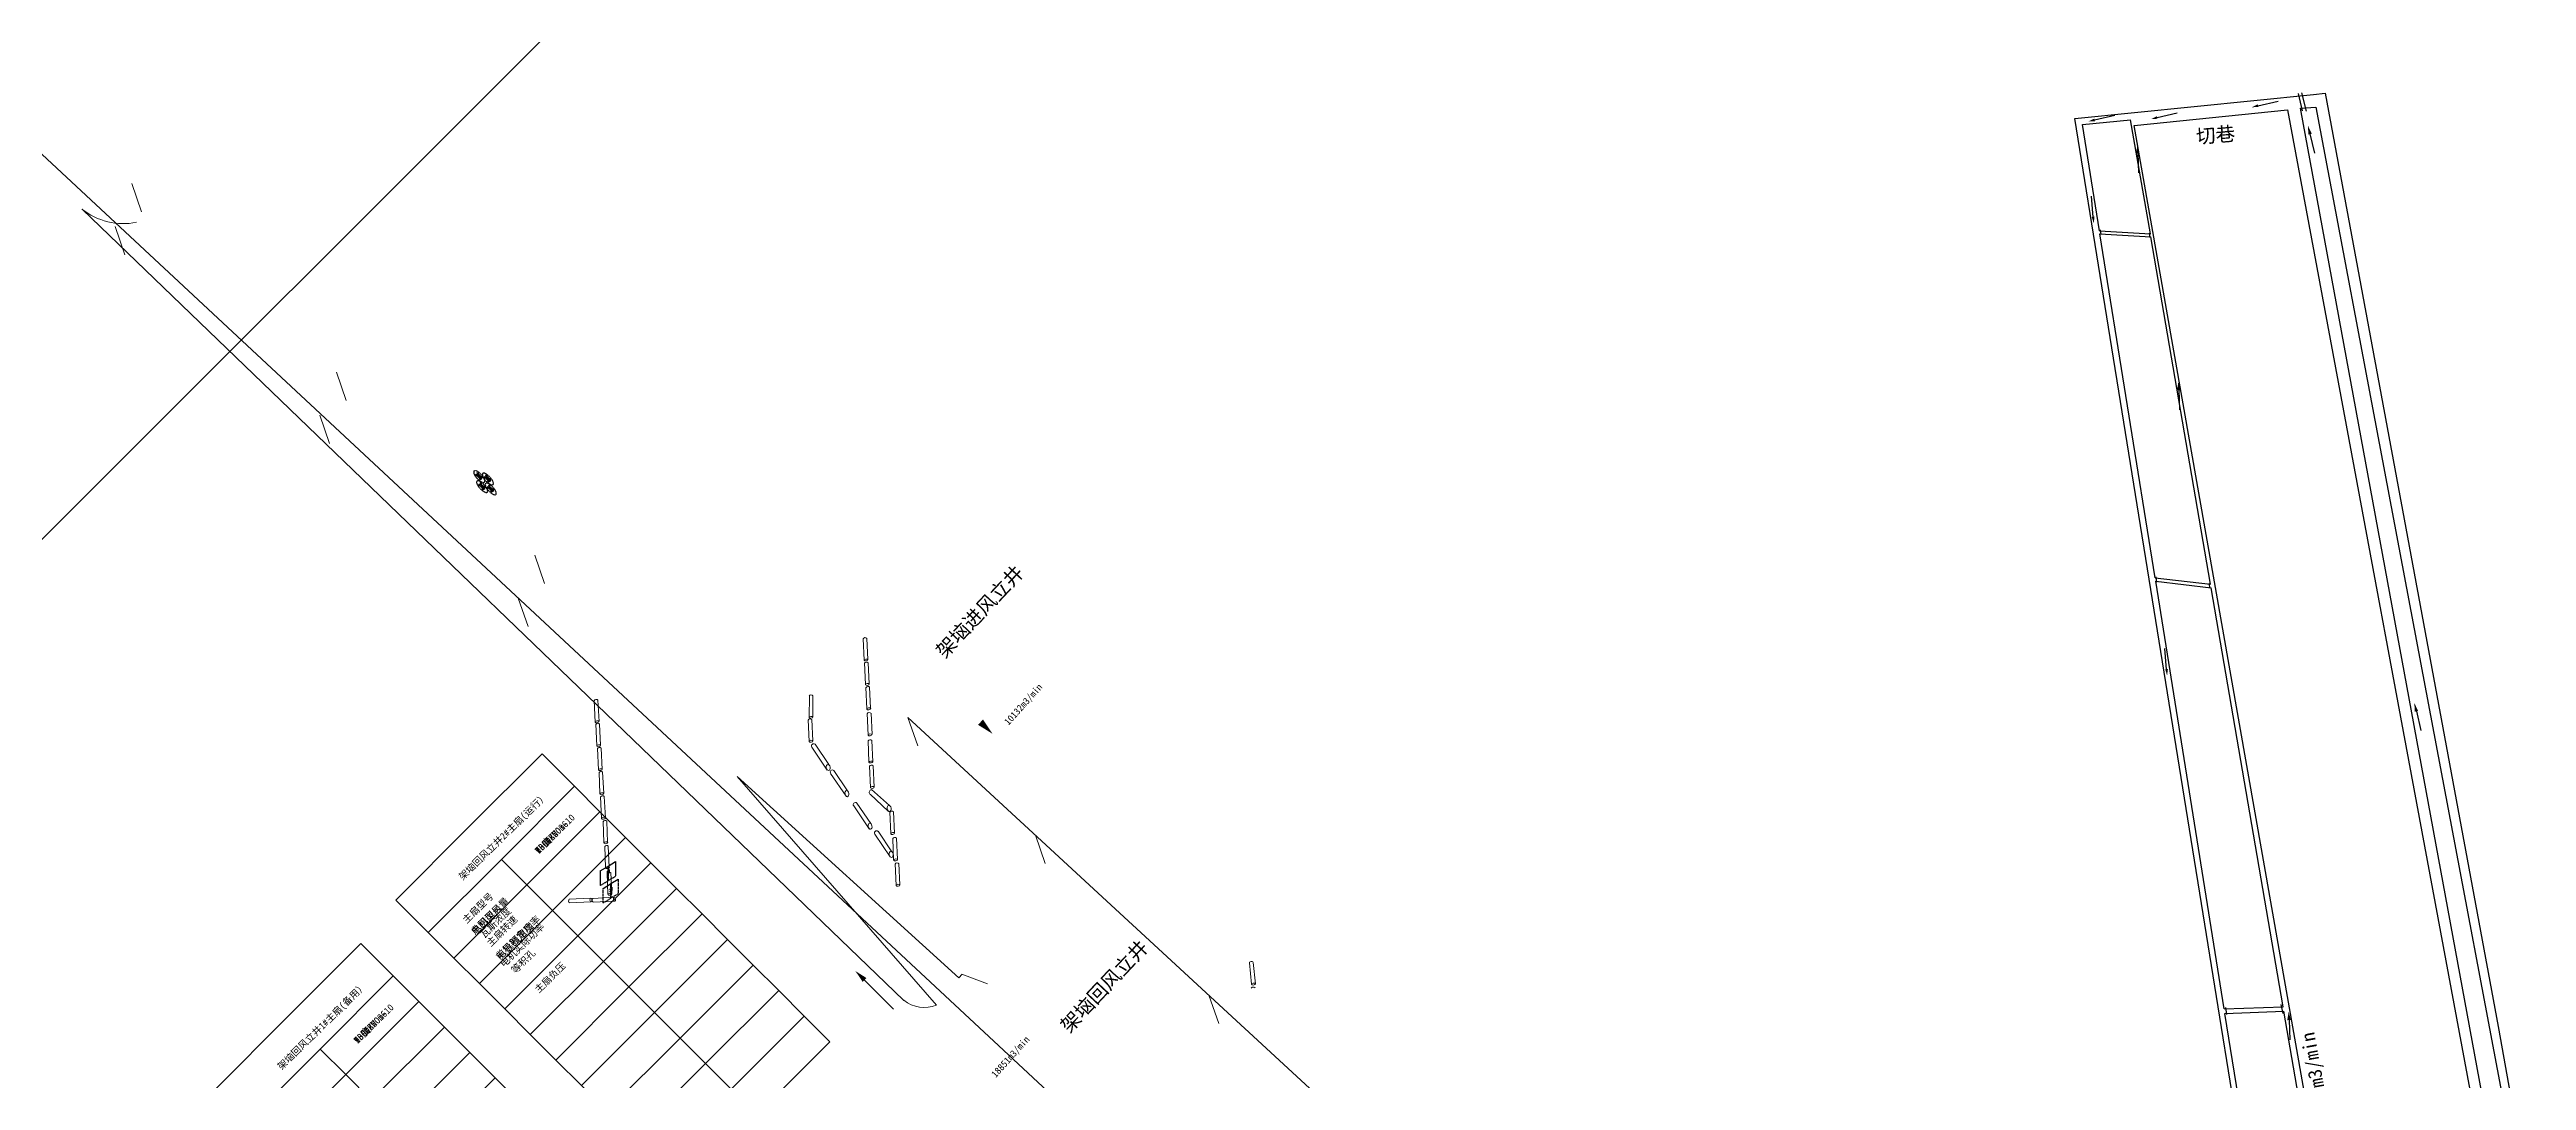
# Model space of a CAD drawing. Header units: millimetres. Extents: x 19725493 to 39459123, y 4133135 to 8271895.
# Drawn here: x 19727475 to 19728997, y 4135778 to 4136411 of the extents above; entities that cross this region are included whole.
import ezdxf

# ---------------------------------------------------------------- set-up
doc = ezdxf.new("R2010")
doc.units = ezdxf.units.MM
doc.linetypes.add('HIDDENX2', pattern=[0.75, 0.5, -0.25])
for name, color, linetype in [('2m等高线', 37, 'Continuous'), ('图符号', 90, 'Continuous'), ('次要巷道', 7, 'Continuous'), ('次要巷道注记', 7, 'Continuous'), ('竖井', 7, 'Continuous')]:
    doc.layers.add(name, color=color, linetype=linetype)
doc.styles.add('宋体', font='')
doc.styles.get('宋体').set_extended_font_data('SimSun')
doc.linetypes.add('井田边界线', pattern='A,40,-2,[133,煤矿线型.shx,S=1,R=0,X=0,Y=0],-4', length=46)

# ---------------------------------------------------------------- blocks, each defined once
blk = doc.blocks.new('*T2')
at = {"color": 0, "lineweight": -2}
for p, q in [((44.9, 44.9), (89.8, 89.8)), ((89.8, 89.8), (109.7, 69.9)), ((64.8, 25), (109.7, 69.9)), ((109.7, 69.9), (125.4, 54.2)), ((80.5, 9.3), (125.4, 54.2)), ((125.4, 54.2), (141.1, 38.5)), ((0, 0), (44.9, 44.9)), ((96.2, -6.4), (141.1, 38.5)), ((141.1, 38.5), (156.7, 22.9)), ((19.9, -19.9), (64.8, 25)), ((64.8, 25), (80.5, 9.3)), ((111.8, -22), (156.7, 22.9)), ((156.7, 22.9), (172.4, 7.2)), ((0, 0), (19.9, -19.9)), ((35.6, -35.6), (80.5, 9.3)), ((80.5, 9.3), (96.2, -6.4)), ((127.5, -37.7), (172.4, 7.2)), ((172.4, 7.2), (188.1, -8.5)), ((51.3, -51.3), (96.2, -6.4)), ((96.2, -6.4), (111.8, -22)), ((143.2, -53.4), (188.1, -8.5)), ((188.1, -8.5), (203.8, -24.2)), ((19.9, -19.9), (35.6, -35.6)), ((66.9, -66.9), (111.8, -22)), ((111.8, -22), (127.5, -37.7)), ((158.9, -69.1), (203.8, -24.2)), ((203.8, -24.2), (219.5, -39.9)), ((35.6, -35.6), (51.3, -51.3)), ((82.6, -82.6), (127.5, -37.7)), ((127.5, -37.7), (143.2, -53.4)), ((174.6, -84.8), (219.5, -39.9)), ((219.5, -39.9), (235.2, -55.6)), ((51.3, -51.3), (66.9, -66.9)), ((98.3, -98.3), (143.2, -53.4)), ((143.2, -53.4), (158.9, -69.1)), ((190.3, -100.5), (235.2, -55.6)), ((235.2, -55.6), (250.9, -71.3)), ((66.9, -66.9), (82.6, -82.6)), ((114, -114), (158.9, -69.1)), ((158.9, -69.1), (174.6, -84.8)), ((206, -116.2), (250.9, -71.3)), ((250.9, -71.3), (266.6, -87)), ((82.6, -82.6), (98.3, -98.3)), ((129.7, -129.7), (174.6, -84.8)), ((174.6, -84.8), (190.3, -100.5)), ((221.7, -131.9), (266.6, -87)), ((98.3, -98.3), (114, -114)), ((145.4, -145.4), (190.3, -100.5)), ((190.3, -100.5), (206, -116.2)), ((114, -114), (129.7, -129.7)), ((161.1, -161.1), (206, -116.2)), ((206, -116.2), (221.7, -131.9)), ((129.7, -129.7), (145.4, -145.4)), ((176.8, -176.8), (221.7, -131.9)), ((145.4, -145.4), (161.1, -161.1)), ((161.1, -161.1), (176.8, -176.8))]:
    blk.add_line(p, q, dxfattribs=at)
blk = doc.blocks.new('*T3')
at = {"color": 0, "lineweight": -2}
for p, q in [((44.9, 44.9), (89.8, 89.8)), ((89.8, 89.8), (109.7, 69.9)), ((64.8, 25), (109.7, 69.9)), ((109.7, 69.9), (125.4, 54.2)), ((80.5, 9.3), (125.4, 54.2)), ((125.4, 54.2), (141.1, 38.5)), ((0, 0), (44.9, 44.9)), ((96.2, -6.4), (141.1, 38.5)), ((141.1, 38.5), (156.7, 22.9)), ((19.9, -19.9), (64.8, 25)), ((64.8, 25), (80.5, 9.3)), ((111.8, -22), (156.7, 22.9)), ((156.7, 22.9), (172.4, 7.2)), ((0, 0), (19.9, -19.9)), ((35.6, -35.6), (80.5, 9.3)), ((80.5, 9.3), (96.2, -6.4)), ((127.5, -37.7), (172.4, 7.2)), ((172.4, 7.2), (188.1, -8.5)), ((51.3, -51.3), (96.2, -6.4)), ((96.2, -6.4), (111.8, -22)), ((143.2, -53.4), (188.1, -8.5)), ((188.1, -8.5), (203.8, -24.2)), ((19.9, -19.9), (35.6, -35.6)), ((66.9, -66.9), (111.8, -22)), ((111.8, -22), (127.5, -37.7)), ((158.9, -69.1), (203.8, -24.2)), ((203.8, -24.2), (219.5, -39.9)), ((35.6, -35.6), (51.3, -51.3)), ((82.6, -82.6), (127.5, -37.7)), ((127.5, -37.7), (143.2, -53.4)), ((174.6, -84.8), (219.5, -39.9)), ((219.5, -39.9), (235.2, -55.6)), ((51.3, -51.3), (66.9, -66.9)), ((98.3, -98.3), (143.2, -53.4)), ((143.2, -53.4), (158.9, -69.1)), ((190.3, -100.5), (235.2, -55.6)), ((235.2, -55.6), (250.9, -71.3)), ((66.9, -66.9), (82.6, -82.6)), ((114, -114), (158.9, -69.1)), ((158.9, -69.1), (174.6, -84.8)), ((206, -116.2), (250.9, -71.3)), ((250.9, -71.3), (266.6, -87)), ((82.6, -82.6), (98.3, -98.3)), ((129.7, -129.7), (174.6, -84.8)), ((174.6, -84.8), (190.3, -100.5)), ((221.7, -131.9), (266.6, -87)), ((98.3, -98.3), (114, -114)), ((145.4, -145.4), (190.3, -100.5)), ((190.3, -100.5), (206, -116.2)), ((114, -114), (129.7, -129.7)), ((161.1, -161.1), (206, -116.2)), ((206, -116.2), (221.7, -131.9)), ((129.7, -129.7), (145.4, -145.4)), ((176.8, -176.8), (221.7, -131.9)), ((145.4, -145.4), (161.1, -161.1)), ((161.1, -161.1), (176.8, -176.8))]:
    blk.add_line(p, q, dxfattribs=at)

msp = doc.modelspace()

# ---------------------------------------------------------------- hatches: boundary and pattern name
at = {"ltscale": 6}
for points in [[(19728731.9, 4136367.2), (19728731.5, 4136368.8), (19728727.8, 4136367.1)], [(19728770.3, 4136368.7), (19728769.9, 4136370.3), (19728766.3, 4136368.5)], [(19728832.3, 4136375.9), (19728831.9, 4136377.6), (19728828.2, 4136375.8)], [(19728731.6, 4136308.5), (19728729.9, 4136308.4), (19728731.1, 4136304.5)], [(19728776.7, 4136030.7), (19728775, 4136030.5), (19728776.2, 4136026.7)], [(19727974.9, 4135838.4), (19727977.2, 4135840.8), (19727970.4, 4135845.1)]]:
    msp.add_hatch(color=5, dxfattribs=at).paths.add_polyline_path(points)
at = {"layer": '2m等高线', "linetype": '井田边界线'}
for points in [[(19728862.9, 4136359), (19728865.1, 4136359.5), (19728862.8, 4136364.3)], [(19728757.1, 4136347.4), (19728759.3, 4136347.5), (19728758, 4136352.6)], [(19728782.3, 4136201.8), (19728784.5, 4136201.9), (19728783.1, 4136207)], [(19728928.3, 4136004.4), (19728930.4, 4136004.9), (19728928.1, 4136009.7)], [(19728048.8, 4135999.6), (19728045.7, 4135996.4), (19728054.7, 4135990.8)], [(19728048.8, 4135999.6), (19728045.7, 4135996.4), (19728054.7, 4135990.8)], [(19728850, 4135814.9), (19728852.2, 4135815), (19728850.9, 4135820.2)]]:
    msp.add_hatch(color=1, dxfattribs=at).paths.add_polyline_path(points)

# ---------------------------------------------------------------- linework, layer by layer
for p, q in [((19726771, 4135410.9), (19728730.2, 4137369.6)), ((19728719.6, 4136368.8), (19728866.1, 4136383.7)), ((19728856.7, 4136384.2), (19728859.1, 4136373.6)), ((19728858.7, 4136384.6), (19728861.7, 4136373.4)), ((19728866.1, 4136383.7), (19728873.2, 4136384.4)), ((19728873.2, 4136384.4), (19728922.8, 4136117.2)), ((19728836.2, 4135645.1), (19728719.6, 4136368.8)), ((19728755.9, 4136364.6), (19728850.2, 4136374.2)), ((19728984.9, 4135651.2), (19728850.3, 4136374.2)), ((19728858.2, 4136375.2), (19728867.5, 4136375.9)), ((19728998.7, 4135611.6), (19728858.2, 4136375.2)), ((19728867.5, 4136375.9), (19729010, 4135620.6)), ((19728724.2, 4136365.1), (19728753.8, 4136368.1)), ((19728734.6, 4136299.9), (19728724.2, 4136365.1)), ((19728765.9, 4136298), (19728753.8, 4136368.1)), ((19728882.4, 4135646.6), (19728755.9, 4136364.6)), ((19728734.6, 4136299.9), (19728765.9, 4136298)), ((19728734.9, 4136298.1), (19728766.2, 4136296.2)), ((19728768.8, 4136086.7), (19728734.9, 4136298.1)), ((19728735.6, 4136297.7), (19728735.2, 4136300.4)), ((19728765.8, 4136295.7), (19728765.4, 4136298.4)), ((19728802.9, 4136082.7), (19728766.2, 4136296.2)), ((19728922.8, 4136117.2), (19728979.6, 4135811)), ((19728768.8, 4136086.7), (19728802.9, 4136082.7)), ((19728769.2, 4136084.6), (19728803.2, 4136080.6)), ((19728811.3, 4135821.8), (19728769.2, 4136084.6)), ((19728769.9, 4136084.1), (19728769.4, 4136087.3)), ((19728802.6, 4136080.3), (19728802.1, 4136083.2)), ((19728847.5, 4135823.1), (19728803.2, 4136080.6)), ((19728811.3, 4135821.8), (19728847.5, 4135823.1)), ((19728812.9, 4135818.3), (19728812.3, 4135822.8)), ((19728847.5, 4135819), (19728846.3, 4135824.6)), ((19728811.7, 4135819.1), (19728847.9, 4135820.4)), ((19728842.9, 4135624.7), (19728811.7, 4135819.1)), ((19728881.5, 4135625.3), (19728847.9, 4135820.4)), ((19728979.6, 4135811), (19729005.5, 4135664.9))]:
    msp.add_line(p, q)
at = {"lineweight": 20}
for p, q in [((19728346.4, 4135531.1, 300.4), (19727180.3, 4136617.2, -825.7)), ((19727525.9, 4136328.9, -509.1), (19727531.9, 4136311.6, -509.1)), ((19728000.1, 4135827.1), (19727495.4, 4136313.2, -495.4)), ((19727515.7, 4136302.6, -500.7), (19727521.7, 4136285.2, -500.7)), ((19727651.6, 4136213, -388.2), (19727657.6, 4136195.6, -388.2)), ((19727641.4, 4136186.6, -379.9), (19727647.4, 4136169.2, -379.9)), ((19727773.5, 4136100.5, -271), (19727773.5, 4136100.5, -259.8)), ((19727773.5, 4136100.5, -271), (19727779.5, 4136083.1, -271)), ((19727763.3, 4136074.1, -262.7), (19727769.3, 4136056.8, -262.7)), ((19728497.9, 4135543.9, 476.1), (19728002.7, 4136000.8)), ((19728002.7, 4136000.8), (19728008.7, 4135983.4)), ((19727897.7, 4135964.6, -129.9), (19728033.9, 4135840.9)), ((19727897.7, 4135964.6, -129.9), (19727897.7, 4135964.6, -140.7)), ((19727897.7, 4135964.6, -131.5), (19728020.2, 4135824.1)), ((19728081, 4135928.6, 75.3), (19728087, 4135911.2, 75.3)), ((19728033.9, 4135840.9), (19728036, 4135843.1)), ((19728051.5, 4135837.2), (19728035.8, 4135843.2)), ((19728020.2, 4135824.1), (19728020.2, 4135824.1, -9.2)), ((19728187.6, 4135830.2, 177.8), (19728193.6, 4135812.8, 177.8))]:
    msp.add_line(p, q, dxfattribs=at)
at = {"color": 3, "lineweight": 30}
for p, q in [((19728769.2, 4136369.4), (19728769.3, 4136369.2)), ((19728831.2, 4136376.6), (19728831.3, 4136376.5)), ((19727818.5, 4135909.6, -370.8), (19727823, 4135912.3, -370.8)), ((19727813.7, 4135906.6, -370.8), (19727818.4, 4135909.4, -370.8)), ((19727815.4, 4135895.9, -370.8), (19727820, 4135898.7, -370.8)), ((19727817.9, 4135905.8, -370.8), (19727817.7, 4135905.8, -370.8)), ((19727817.9, 4135906.5, -370.8), (19727817.9, 4135904.3, -370.8)), ((19727819.1, 4135906.8, -370.8), (19727818.9, 4135906.7, -370.8)), ((19727819.1, 4135907.4, -370.8), (19727819.1, 4135905.2, -370.8)), ((19727820.2, 4135898.9, -370.8), (19727824.7, 4135901.6, -370.8)), ((19727820.8, 4135896.7, -370.8), (19727820.8, 4135894.5, -370.8)), ((19727819.5, 4135895.1, -370.8), (19727819.3, 4135895.1, -370.8)), ((19727819.5, 4135894.1, -370.8), (19727819.3, 4135894, -370.8)), ((19727820.8, 4135896.1, -370.8), (19727820.6, 4135896, -370.8))]:
    msp.add_line(p, q, dxfattribs=at)
at = {"lineweight": 15}
for p, q in [((19727975.7, 4136036.1, -370.8), (19727975.2, 4136049.3, -370.8)), ((19727978.1, 4136036.4, -370.8), (19727977.4, 4136049.5, -370.8)), ((19727976.5, 4136021.1, -370.8), (19727976, 4136034.4, -370.8)), ((19727978.9, 4136021.5, -370.8), (19727978.2, 4136034.5, -370.8)), ((19727977.4, 4136006.1, -370.8), (19727976.8, 4136019.4, -370.8)), ((19727979.7, 4136006.5, -370.8), (19727979.1, 4136019.5, -370.8)), ((19727810.5, 4135998.1, -370.8), (19727810, 4136011.4, -370.8)), ((19727812.9, 4135998.4, -370.8), (19727812.2, 4136011.5, -370.8)), ((19727941.9, 4136000.9, -370.8), (19727942.1, 4136014, -370.8)), ((19727944.3, 4136001.2, -370.8), (19727944.3, 4136014.2, -370.8)), ((19727978.3, 4135990.1, -370.8), (19727977.7, 4136003.4, -370.8)), ((19727980.6, 4135990.5, -370.8), (19727980, 4136003.5, -370.8)), ((19727811.5, 4135983.4, -370.8), (19727811, 4135996.7, -370.8)), ((19727813.9, 4135983.8, -370.8), (19727813.2, 4135996.8, -370.8)), ((19727941.9, 4135986.2, -370.8), (19727941.4, 4135999.4, -370.8)), ((19727944.2, 4135986.5, -370.8), (19727943.6, 4135999.6, -370.8)), ((19727812.5, 4135968.7, -370.8), (19727812, 4135981.9, -370.8)), ((19727814.9, 4135969, -370.8), (19727814.2, 4135982.1, -370.8)), ((19727953.1, 4135968.6, -370.8), (19727943.6, 4135982.6, -370.8)), ((19727954.1, 4135971.9, -370.8), (19727945.6, 4135984.4, -370.8)), ((19727978.7, 4135973.4, -370.8), (19727978.2, 4135986.7, -370.8)), ((19727981.1, 4135973.7, -370.8), (19727980.4, 4135986.8, -370.8)), ((19727813.4, 4135953.9, -370.8), (19727812.9, 4135967.2, -370.8)), ((19727815.8, 4135954.3, -370.8), (19727815.1, 4135967.3, -370.8)), ((19727964.7, 4135952.6, -370.8), (19727955.2, 4135966.5, -370.8)), ((19727965.6, 4135955.8, -370.8), (19727957.2, 4135968.3, -370.8)), ((19727979.6, 4135957.8, -370.8), (19727979, 4135971, -370.8)), ((19727981.9, 4135958.1, -370.8), (19727981.3, 4135971.2, -370.8)), ((19727814.4, 4135938.9, -370.8), (19727813.9, 4135952.2, -370.8)), ((19727816.8, 4135939.3, -370.8), (19727816.1, 4135952.3, -370.8)), ((19727978.9, 4135932.5, -370.8), (19727969.4, 4135946.5, -370.8)), ((19727979.8, 4135935.8, -370.8), (19727971.3, 4135948.3, -370.8)), ((19727990.6, 4135943.4, -370.8), (19727979.4, 4135953.7, -370.8)), ((19727991.4, 4135946.8, -370.8), (19727980.2, 4135956.6, -370.8)), ((19727992.1, 4135929.5, -370.8), (19727991.6, 4135942.8, -370.8)), ((19727994.4, 4135929.8, -370.8), (19727993.8, 4135942.9, -370.8)), ((19727815.9, 4135923.8, -370.8), (19727815.4, 4135937.1, -370.8)), ((19727818.2, 4135924.1, -370.8), (19727817.6, 4135937.2, -370.8)), ((19727991.8, 4135915.2, -370.8), (19727982.3, 4135929.1, -370.8)), ((19727992.8, 4135918.4, -370.8), (19727984.3, 4135931, -370.8)), ((19727816.9, 4135908.5, -370.8), (19727816.4, 4135921.8, -370.8)), ((19727819.2, 4135908.9, -370.8), (19727818.6, 4135921.9, -370.8)), ((19727993.9, 4135913.3, -370.8), (19727993.4, 4135926.6, -370.8)), ((19727996.3, 4135913.7, -370.8), (19727995.6, 4135926.7, -370.8)), ((19727818.4, 4135892.1, -370.8), (19727817.9, 4135905.4, -370.8)), ((19727820.7, 4135892.5, -370.8), (19727820.1, 4135905.6, -370.8)), ((19727995.4, 4135897.7, -370.8), (19727994.9, 4135910.9, -370.8)), ((19727997.7, 4135898, -370.8), (19727997.1, 4135911.1, -370.8)), ((19727807.7, 4135889.9, -370.8), (19727794.6, 4135889.3, -370.8)), ((19727808, 4135887.6, -370.8), (19727794.7, 4135887, -370.8)), ((19727822.1, 4135890.4, -370.8), (19727809.1, 4135889.7, -370.8)), ((19727822.5, 4135888, -370.8), (19727809.2, 4135887.5, -370.8)), ((19728213.7, 4135837.1, -370.8), (19728212.4, 4135850.2, -370.8)), ((19728216.1, 4135837.3, -370.8), (19728214.8, 4135850.4, -370.8))]:
    msp.add_line(p, q, dxfattribs=at)
at = {"color": 1}
for p, q in [((19728048.4, 4135997.3), (19728048.4, 4135997.3, 39.2)), ((19728048.4, 4135997.3, -352.5), (19728048.4, 4135997.3, -313.4))]:
    msp.add_line(p, q, dxfattribs=at)
at = {"color": 3, "linetype": 'HIDDENX2', "lineweight": 30}
for p, q in [((19727823, 4135912.3, -370.8), (19727823, 4135903.3, -370.8)), ((19727813.6, 4135906.5, -370.8), (19727813.6, 4135897.5, -370.8)), ((19727818.4, 4135900.4, -370.8), (19727813.7, 4135897.6, -370.8)), ((19727818.4, 4135909.4, -370.8), (19727818.4, 4135900.4, -370.8)), ((19727818.5, 4135909.6, -370.8), (19727818.6, 4135900.6, -370.8)), ((19727823, 4135903.3, -370.8), (19727818.6, 4135900.6, -370.8)), ((19727820, 4135898.7, -370.8), (19727820, 4135889.7, -370.8)), ((19727820.2, 4135898.9, -370.8), (19727820.2, 4135889.9, -370.8)), ((19727824.7, 4135901.6, -370.8), (19727824.7, 4135892.6, -370.8)), ((19727815.3, 4135895.8, -370.8), (19727815.3, 4135886.8, -370.8)), ((19727820, 4135889.7, -370.8), (19727815.4, 4135886.9, -370.8)), ((19727824.7, 4135892.6, -370.8), (19727820.2, 4135889.9, -370.8))]:
    msp.add_line(p, q, dxfattribs=at)
at = {"lineweight": 20}
for centre, radius, start, end in [((19727520.7, 4136345.1, -495.4), 40.8, 231.3326, 281.4198), ((19728012.8, 4135843), 20.3, 231.4877, 291.4101)]:
    msp.add_arc(centre, radius, start, end, dxfattribs=at)
at = {"linetype": 'HIDDENX2', "lineweight": 30, "extrusion": (0, 0, -1)}
for centre in [(19727739.3, 4136148.9, -618), (19727741.1, 4136142.7, -618), (19727744.6, 4136147.4, -618), (19727746.4, 4136141.3, -618)]:
    msp.add_ellipse(centre, major_axis=(3.17, -3.43), ratio=0.364476, dxfattribs=at)
at = {"lineweight": 15, "extrusion": (0, 0, -1)}
for centre, major_axis, ratio, start_param, end_param in [((19727976.4, 4136048.6, -370.8), (0.938, 0.938), 1, 4.370848, 6.371331), ((19727977.2, 4136033.6, -370.8), (0.938, 0.938), 1, 4.370848, 6.371331), ((19727978.1, 4136018.6, -370.8), (0.938, 0.938), 1, 4.370848, 6.371331), ((19727811.2, 4136010.6, -370.8), (0.938, 0.938), 1, 4.370848, 6.371331), ((19727943.2, 4136013.4, -370.8), (-0.927, 0.927), 1, 5.966618, 8.038645), ((19727978.9, 4136002.6, -370.8), (0.938, 0.938), 1, 4.370848, 6.371331), ((19727812.2, 4135996, -370.8), (0.938, 0.938), 1, 4.370848, 6.371331), ((19727942.6, 4135998.7, -370.8), (0.938, 0.938), 1, 4.370848, 6.371331), ((19727813.2, 4135981.2, -370.8), (0.938, 0.938), 1, 4.370848, 6.371331), ((19727944.7, 4135983.4, -370.8), (-0.943, 0.943), 1, 4.852904, 7.790445), ((19727979.4, 4135985.9, -370.8), (0.938, 0.938), 1, 4.370848, 6.371331), ((19727814.1, 4135966.5, -370.8), (0.938, 0.938), 1, 4.370848, 6.371331), ((19727953.7, 4135970.2, -370.8), (-0.27, 1.87), 0.633457, -1.570796, 4.712389), ((19727956.3, 4135967.3, -370.8), (-0.943, 0.943), 1, 4.852904, 7.790445), ((19727980.2, 4135970.3, -370.8), (0.938, 0.938), 1, 4.370848, 6.371331), ((19727815.1, 4135951.5, -370.8), (0.938, 0.938), 1, 4.370848, 6.371331), ((19727965.2, 4135954.1, -370.8), (-0.27, 1.87), 0.633457, -1.570796, 4.712389), ((19727970.4, 4135947.3, -370.8), (-0.943, 0.943), 1, 4.852904, 7.790445), ((19727980.6, 4135954.8, -370.8), (-1.23, 1.23), 1, 4.850029, 6.869218), ((19727991.1, 4135945, -370.8), (-0.27, 1.87), 0.633457, -1.570796, 4.712389), ((19727992.8, 4135942, -370.8), (0.938, 0.938), 1, 4.370848, 6.371331), ((19727816.6, 4135936.3, -370.8), (0.938, 0.938), 1, 4.370848, 6.371331), ((19727979.4, 4135934.1, -370.8), (-0.27, 1.87), 0.633457, -1.570796, 4.712389), ((19727983.4, 4135929.9, -370.8), (-0.943, 0.943), 1, 4.852904, 7.790445), ((19727994.6, 4135925.9, -370.8), (0.938, 0.938), 1, 4.370848, 6.371331), ((19727817.6, 4135921, -370.8), (0.938, 0.938), 1, 4.370848, 6.371331), ((19727992.4, 4135916.8, -370.8), (-0.27, 1.87), 0.633457, -1.570796, 4.712389), ((19727819.1, 4135904.7, -370.8), (0.938, 0.938), 1, 4.370848, 6.371331), ((19727996.1, 4135910.2, -370.8), (0.938, 0.938), 1, 4.370848, 6.371331), ((19727795.5, 4135888.2, -370.8), (-0.938, 0.938), 1, 4.370848, 6.371331), ((19727810, 4135888.7, -370.8), (-0.938, 0.938), 1, 4.370848, 6.371331), ((19728213.6, 4135850.3, -370.8), (-1.19, -0.12), 0.487118, 6.270968, 9.443474), ((19728214.8, 4135834.7, -370.8), (-1.19, -0.12), 0.487118, 6.270968, 9.443474)]:
    msp.add_ellipse(centre, major_axis=major_axis, ratio=ratio, start_param=start_param, end_param=end_param, dxfattribs=at)
for centre, major_axis in [((19727976.9, 4136036.2, -370.8), (-1.18, -0.17)), ((19727977.7, 4136021.2, -370.8), (-1.18, -0.17)), ((19727978.6, 4136006.2, -370.8), (-1.18, -0.17)), ((19727811.7, 4135998.2, -370.8), (-1.18, -0.17)), ((19727943.1, 4136001, -370.8), (-1.18, -0.17)), ((19727979.4, 4135990.2, -370.8), (-1.18, -0.17)), ((19727812.7, 4135983.5, -370.8), (-1.18, -0.17)), ((19727943.1, 4135986.3, -370.8), (-1.18, -0.17)), ((19727979.9, 4135973.5, -370.8), (-1.18, -0.17)), ((19727813.7, 4135968.8, -370.8), (-1.18, -0.17)), ((19727980.8, 4135957.9, -370.8), (-1.18, -0.17)), ((19727814.6, 4135954, -370.8), (-1.18, -0.17)), ((19727815.6, 4135939, -370.8), (-1.18, -0.17)), ((19727993.3, 4135929.6, -370.8), (-1.18, -0.17)), ((19727817.1, 4135923.9, -370.8), (-1.18, -0.17)), ((19727995.1, 4135913.4, -370.8), (-1.18, -0.17)), ((19727818.1, 4135908.6, -370.8), (-1.18, -0.17)), ((19727996.6, 4135897.8, -370.8), (-1.18, -0.17)), ((19727807.9, 4135888.7, -370.8), (0.17, -1.18)), ((19727819.6, 4135892.3, -370.8), (-1.18, -0.17)), ((19727822.4, 4135889.2, -370.8), (0.17, -1.18)), ((19728214.9, 4135837.1, -370.8), (-1.19, -0.12))]:
    msp.add_ellipse(centre, major_axis=major_axis, ratio=0.487118, dxfattribs=at)
at = {"layer": '2m等高线', "color": 5, "linetype": '井田边界线'}
for p, q in [((19728731.5, 4136368), (19728744, 4136370.9)), ((19728770, 4136369.4), (19728782.4, 4136372.3)), ((19728831.9, 4136376.7), (19728844.4, 4136379.6)), ((19728730.8, 4136308.3), (19728729.7, 4136321.1)), ((19728775.9, 4136030.4), (19728774.8, 4136043.2)), ((19727975.8, 4135839.8), (19727993.8, 4135821.6))]:
    msp.add_line(p, q, dxfattribs=at)
at = {"layer": '2m等高线', "color": 1, "linetype": '井田边界线'}
for p, q in [((19728863.9, 4136359.4), (19728866.8, 4136347.5)), ((19728758.2, 4136347.6), (19728758.7, 4136335.4)), ((19728783.3, 4136202.1), (19728783.8, 4136189.8)), ((19728929.3, 4136004.8), (19728932.1, 4135992.9)), ((19728851.1, 4135815.2), (19728851.6, 4135802.9))]:
    msp.add_line(p, q, dxfattribs=at)
at = {"layer": '图符号', "color": 0, "lineweight": 35}
for p, q in [((19727738, 4136150, -618), (19727737.1, 4136150.1, -618)), ((19727737.3, 4136149.5, -618), (19727737.1, 4136150.1, -618)), ((19727738.2, 4136149.6, -618), (19727737.3, 4136149.5, -618)), ((19727738.3, 4136150.4, -618), (19727738.1, 4136151.3, -618)), ((19727738.6, 4136150.3, -618), (19727738.8, 4136151.2, -618)), ((19727739.8, 4136143.8, -618), (19727738.9, 4136144, -618)), ((19727739.1, 4136143.3, -618), (19727738.9, 4136144, -618)), ((19727740, 4136143.5, -618), (19727739.1, 4136143.3, -618)), ((19727739.6, 4136148, -618), (19727739.4, 4136147.1, -618)), ((19727739.9, 4136147.8, -618), (19727740, 4136146.9, -618)), ((19727740.1, 4136144.2, -618), (19727739.9, 4136145.1, -618)), ((19727739.9, 4136145.1, -618), (19727740.6, 4136145, -618)), ((19727740.2, 4136148.8, -618), (19727741.2, 4136149, -618)), ((19727740.4, 4136148.6, -618), (19727741.3, 4136148.5, -618)), ((19727740.4, 4136144.1, -618), (19727740.6, 4136145, -618)), ((19727741.2, 4136149, -618), (19727741.3, 4136148.5, -618)), ((19727741.4, 4136141.8, -618), (19727741.2, 4136140.9, -618)), ((19727741.2, 4136140.9, -618), (19727741.8, 4136140.7, -618)), ((19727741.7, 4136141.6, -618), (19727741.8, 4136140.7, -618)), ((19727742, 4136142.7, -618), (19727743, 4136142.8, -618)), ((19727742.2, 4136142.5, -618), (19727743.1, 4136142.3, -618)), ((19727743.3, 4136148.5, -618), (19727742.4, 4136148.7, -618)), ((19727742.6, 4136148, -618), (19727742.4, 4136148.7, -618)), ((19727743.5, 4136148.2, -618), (19727742.6, 4136148, -618)), ((19727743, 4136142.8, -618), (19727743.1, 4136142.3, -618)), ((19727743.6, 4136148.9, -618), (19727743.4, 4136149.9, -618)), ((19727743.9, 4136148.8, -618), (19727744.1, 4136149.7, -618)), ((19727745.1, 4136142.4, -618), (19727744.2, 4136142.5, -618)), ((19727744.4, 4136141.9, -618), (19727744.2, 4136142.5, -618)), ((19727745.3, 4136142, -618), (19727744.4, 4136141.9, -618)), ((19727744.9, 4136146.6, -618), (19727744.7, 4136145.7, -618)), ((19727744.7, 4136145.7, -618), (19727745.3, 4136145.4, -618)), ((19727745.2, 4136146.4, -618), (19727745.3, 4136145.4, -618)), ((19727745.4, 4136142.8, -618), (19727745.2, 4136143.7, -618)), ((19727745.2, 4136143.7, -618), (19727745.9, 4136143.6, -618)), ((19727745.5, 4136147.4, -618), (19727746.5, 4136147.6, -618)), ((19727745.7, 4136147.2, -618), (19727746.6, 4136147.1, -618)), ((19727745.7, 4136142.7, -618), (19727745.9, 4136143.6, -618)), ((19727746.7, 4136140.4, -618), (19727746.5, 4136139.5, -618)), ((19727747, 4136140.2, -618), (19727747.1, 4136139.3, -618)), ((19727747.3, 4136141.2, -618), (19727748.3, 4136141.4, -618)), ((19727747.5, 4136141.1, -618), (19727748.4, 4136140.9, -618)), ((19727748.3, 4136141.4, -618), (19727748.4, 4136140.9, -618)), ((19727746.5, 4136139.5, -618), (19727747.1, 4136139.3, -618))]:
    msp.add_line(p, q, dxfattribs=at)
at = {"layer": '图符号', "color": 0, "lineweight": 35, "extrusion": (0, 0, -1)}
for centre, start_param, end_param in [((19727739.4, 4136148.9, -618), 2.645806, 3.499182), ((19727739.4, 4136148.9, -618), 1.156663, 2.350422), ((19727739.4, 4136148.9, -618), 3.826644, 5.039729), ((19727741.2, 4136142.7, -618), 2.645806, 3.499182), ((19727739.4, 4136148.9, -618), 5.172812, 7.237422), ((19727741.2, 4136142.7, -618), 1.156663, 2.350422), ((19727741.2, 4136142.7, -618), 3.826644, 5.039729), ((19727741.2, 4136142.7, -618), 5.172812, 7.237422), ((19727744.7, 4136147.5, -618), 2.645806, 3.499182), ((19727744.7, 4136147.5, -618), 1.156663, 2.350422), ((19727744.7, 4136147.5, -618), 3.826644, 5.039729), ((19727746.5, 4136141.3, -618), 2.645806, 3.499182), ((19727744.7, 4136147.5, -618), 5.172812, 7.237422), ((19727746.5, 4136141.3, -618), 1.156663, 2.350422), ((19727746.5, 4136141.3, -618), 3.826644, 5.039729), ((19727746.5, 4136141.3, -618), 5.172812, 7.237422)]:
    msp.add_ellipse(centre, major_axis=(1.36, -1.4), ratio=0.290015, start_param=start_param, end_param=end_param, dxfattribs=at)
for centre in [(19727739.4, 4136148.9, -618), (19727741.2, 4136142.7, -618), (19727744.7, 4136147.5, -618), (19727746.5, 4136141.3, -618)]:
    msp.add_ellipse(centre, major_axis=(0.687, -0.666), ratio=0.217939, dxfattribs=at)

# ---------------------------------------------------------------- block references
for name, p in [('*T2', (19727688.1, 4135888.7)), ('*T3', (19727576.8, 4135772.2))]:
    msp.add_blockref(name, p)

# ---------------------------------------------------------------- texts
at = {"layer": '次要巷道', "color": 0, "lineweight": 20, "style": '宋体'}
msp.add_text('切巷', height=8.79, rotation=4.7605, dxfattribs=at).set_placement((19728794.4, 4136353.4))
at = {"layer": '次要巷道注记', "lineweight": 20, "style": '宋体'}
for s, p in [('10132m3/min', (19728064.5, 4135995.8)), ('18851m3/min', (19728056.6, 4135779.3))]:
    msp.add_text(s, height=4.218, rotation=48.0118, dxfattribs=at).set_placement(p)
at = {"layer": '次要巷道注记', "color": 0, "lineweight": 20, "style": '宋体'}
for s, height, rotation, p in [('架垴回风立井2#主扇(运行）', 4.218, 44.4774, (19727729.2, 4135900.7)), ('YBFe800m-10', 4.218, 44.4774, (19727776, 4135916.8, -16.5)), ('FBCDZNO36', 4.22, 44.4774, (19727776, 4135916.8)), ('90度', 4.22, 44.4774, (19727776, 4135916.8, -78.6)), ('1800KW', 4.22, 44.4774, (19727776, 4135916.8, -94.1)), ('主扇型号', 4.22, 44.4774, (19727731.6, 4135874.1)), ('电机型号', 4.22, 44.4774, (19727736.8, 4135867, -12.2)), ('总回风风量', 4.22, 44.4774, (19727736.8, 4135867, -24.9)), ('瓦斯浓度', 4.22, 44.4774, (19727742.4, 4135865, -37.1)), ('主扇转速', 4.22, 44.4774, (19727746.4, 4135859.9, -49.9)), ('前导器角度', 4.22, 44.4774, (19727752, 4135851.7, -61.4)), ('电机额定功率', 4.22, 44.4774, (19727752, 4135851.7, -74.5)), ('电机实际功率', 4.22, 44.4774, (19727754.5, 4135847.1, -86)), ('等积孔', 4.22, 44.4774, (19727761.5, 4135843.3, -98.2)), ('主扇负压', 4.22, 44.4774, (19727775.9, 4135831.3, -98.2)), ('架垴回风立井1#主扇(备用）', 4.218, 44.4774, (19727617.9, 4135784.1)), ('YBFe800m-10', 4.218, 44.4774, (19727664.7, 4135800.2, -16.5)), ('FBCDZNO36', 4.22, 44.4774, (19727664.7, 4135800.2)), ('90度', 4.22, 44.4774, (19727664.7, 4135800.2, -78.6)), ('1800KW', 4.22, 44.4774, (19727664.7, 4135800.2, -94.1)), ('930m3/min', 8.44, 100.3656, (19728875.8, 4135757.2))]:
    msp.add_text(s, height=height, rotation=rotation, dxfattribs=at).set_placement(p)
at = {"layer": '竖井', "color": 0, "lineweight": 20, "style": '宋体'}
for s, p in [('架垴进风立井', (19728025.4, 4136036.7)), ('架垴回风立井', (19728101.9, 4135806.5))]:
    msp.add_text(s, height=8.79, rotation=46.877, dxfattribs=at).set_placement(p)

doc.saveas('drawing.dxf')
